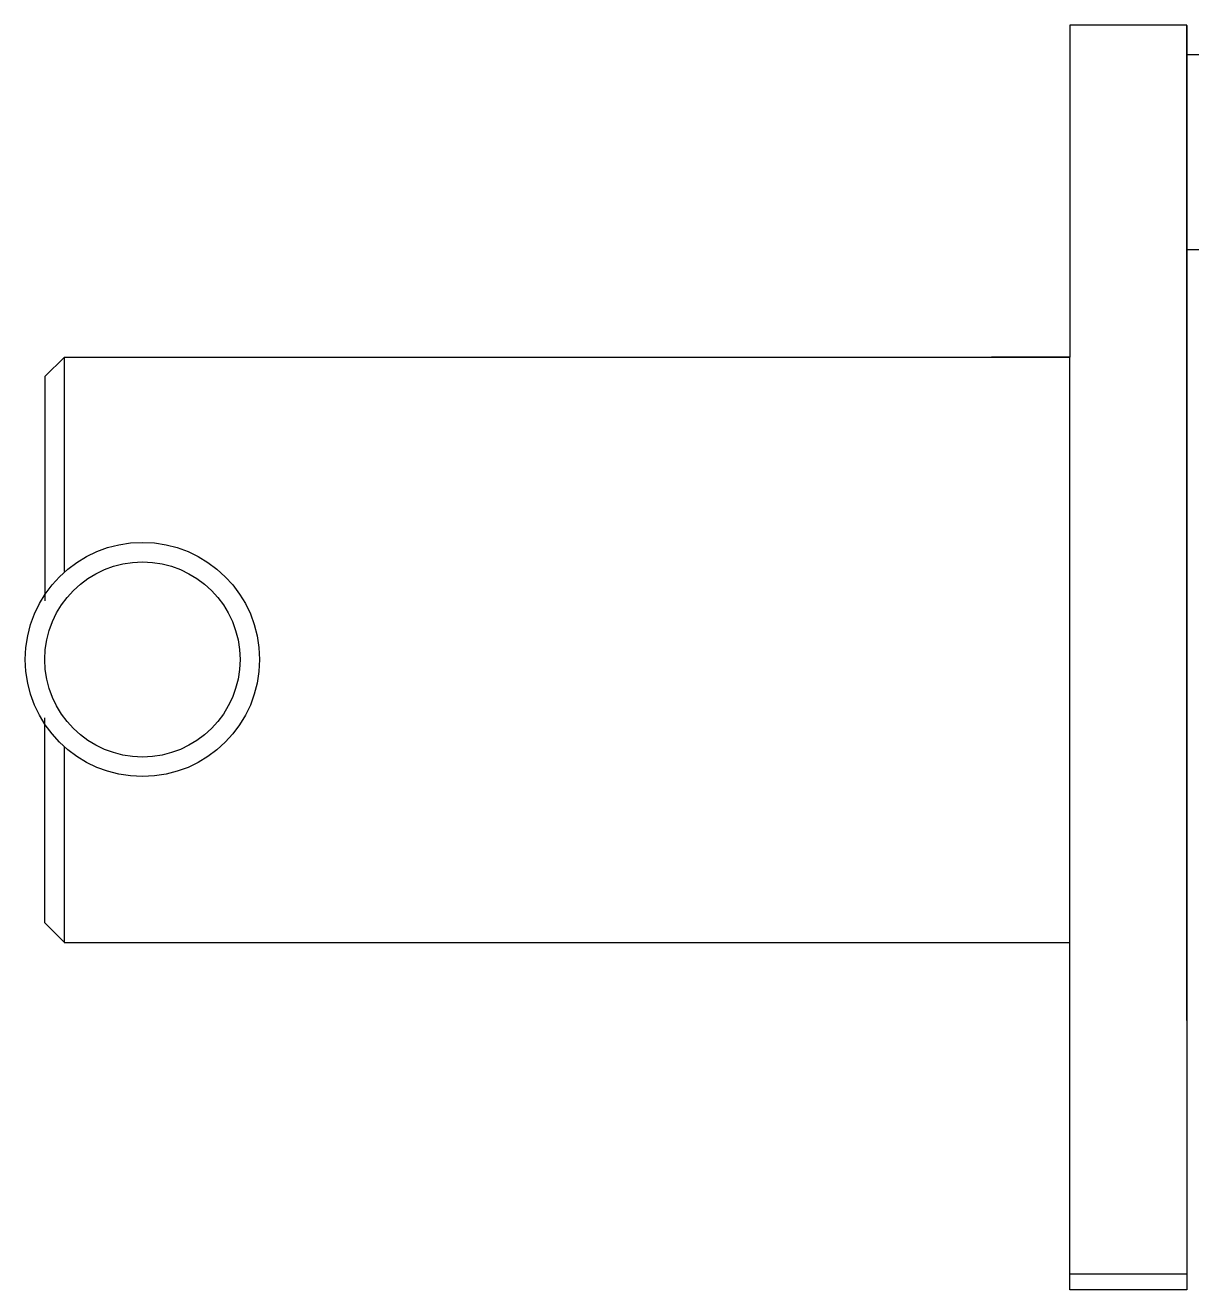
# Model space of a CAD drawing. Header units: millimetres. Extents: x 278 to 1021, y 252 to 691.
# Drawn here: x 482.3 to 542, y 588 to 652.8 of the extents above; entities that cross this region are included whole.
import ezdxf

# ---------------------------------------------------------------- set-up
doc = ezdxf.new("R2010")
doc.units = ezdxf.units.MM
doc.layers.get('0').update_dxf_attribs({"lineweight": 30})

# ---------------------------------------------------------------- blocks, each defined once
blk = doc.blocks.new('A$C08AF3280')
for p, q in [((254, 302.5), (248, 302.5)), ((248, 302.5), (248, 285.5)), ((254, 285), (254, 302.5)), ((254, 302.4913), (254, 285.0012)), ((254, 301), (262, 301)), ((254, 291), (254, 301)), ((262, 291), (254, 291)), ((254, 288.5), (254, 251.5)), ((254, 251.5), (254, 288.5)), ((254, 287.7024), (254, 237.7)), ((196.5, 285.5), (195.5, 284.5)), ((196.5, 285.5), (248, 285.5)), ((196.5, 274.5), (196.5, 285.5)), ((248, 285.5), (244, 285.5)), ((248, 238.5), (248, 285.5)), ((195.5, 284.5), (195.5, 273)), ((254, 285), (254, 238.5)), ((248, 267.7012), (248, 268)), ((248, 237.7008), (248, 267.7012)), ((195.5, 256.5), (195.5, 267)), ((196.5, 255.5), (196.5, 265.5)), ((195.5, 256.5), (196.5, 255.5)), ((196.4976, 255.5), (248, 255.5)), ((244, 255.5), (248, 255.5)), ((254, 238.5), (248, 238.5)), ((254, 237.7012), (248, 237.7012))]:
    blk.add_line(p, q)
for radius in [6, 5]:
    blk.add_circle((200.5, 270), radius)

msp = doc.modelspace()

# ---------------------------------------------------------------- block references
msp.add_blockref('A$C08AF3280', (287.756, 350.337))

doc.saveas('drawing.dxf')
